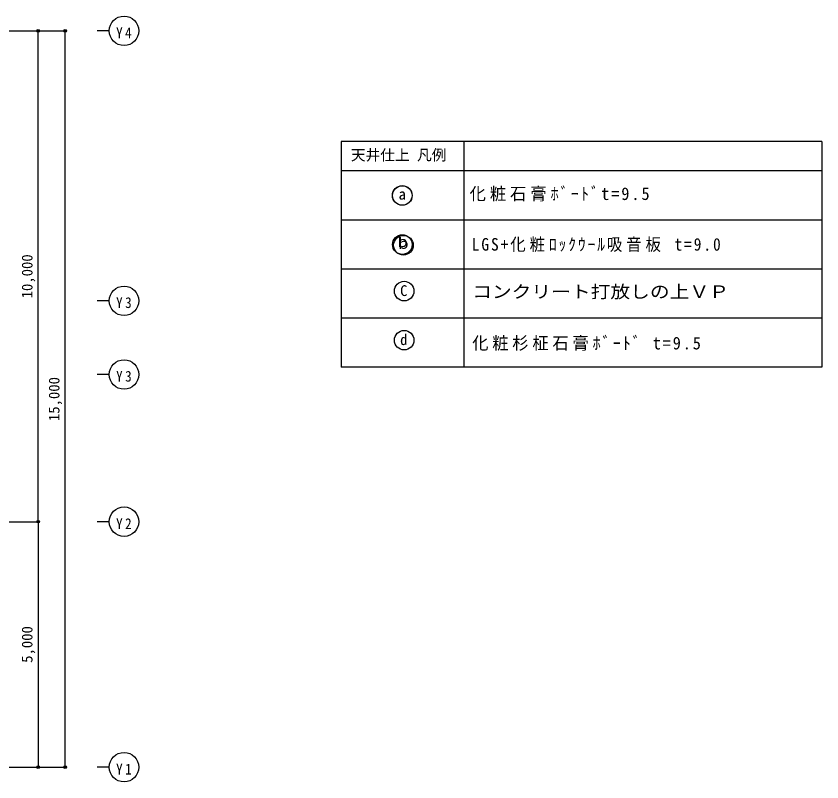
# Model space of a CAD drawing. Units: millimetres at full size, sheet at 1:100. Extents: x -22023 to 27015, y -14214 to 15186.
# Drawn here: x 10593 to 27015, y -7364 to 8236 of the extents above; entities that cross this region are included whole.
import ezdxf
from ezdxf.enums import TextEntityAlignment as Align

# ---------------------------------------------------------------- set-up
doc = ezdxf.new("R2010")
doc.units = ezdxf.units.MM
doc.header["$LTSCALE"] = 100
doc.header["$PDMODE"] = 32
doc.header["$PDSIZE"] = 50
for name, color, linetype in [('5-6', 7, 'Continuous'), ('5-C', 7, 'Continuous'), ('C-0', 7, 'Continuous'), ('C-3', 3, 'Continuous'), ('C-6', 3, 'Continuous'), ('C-C', 3, 'Continuous'), ('C-E', 7, 'Continuous')]:
    doc.layers.add(name, color=color, linetype=linetype)
doc.styles.add('ＭＳ ゴシック', font='')
doc.styles.get('ＭＳ ゴシック').set_extended_font_data('MS Gothic')

msp = doc.modelspace()

# ---------------------------------------------------------------- linework, layer by layer
at = {"layer": '5-6'}
for p, q in [((8393.1, 7936.4), (11593.1, 7936.4)), ((11043.1, -2063.6), (11043.1, 7936.4)), ((11593.1, -7063.6), (11593.1, 7936.4)), ((8393.1, -2063.6), (11043.1, -2063.6)), ((11043.1, -2063.6), (11043.1, -7063.6)), ((8393.1, -7063.6), (11593.1, -7063.6))]:
    msp.add_line(p, q, dxfattribs=at)
at = {"layer": '5-6', "color": 4}
for p, q in [((12493.1, 7936.4), (12243.1, 7936.4)), ((12493.1, 2436.4), (12243.1, 2436.4)), ((12493.1, 936.4), (12243.1, 936.4)), ((12493.1, -2063.6), (12243.1, -2063.6)), ((12493.1, -7063.6), (12243.1, -7063.6))]:
    msp.add_line(p, q, dxfattribs=at)
for centre in [(12793.1, 7936.4), (12793.1, 2436.4), (12793.1, 936.4), (12793.1, -2063.6), (12793.1, -7063.6)]:
    msp.add_circle(centre, 300, dxfattribs=at)
at = {"layer": '5-6'}
for p in [(11043.1, 7936.4), (11593.1, 7936.4), (11043.1, -2063.6), (11043.1, -7063.6), (11593.1, -7063.6)]:
    msp.add_point(p, dxfattribs=at)
at = {"layer": '5-C', "color": 3}
msp.add_circle((18462.8, 4584.5), 200, dxfattribs=at)
at = {"layer": 'C-0'}
for p, q in [((27014.8, 5681.8), (17214.8, 5681.8)), ((17214.8, 5681.8), (17214.8, 1081.8)), ((19714.8, 5681.8), (19714.8, 1081.8)), ((27014.8, 5681.8), (27014.8, 1081.8)), ((27014.8, 5081.8), (17214.8, 5081.8)), ((27014.8, 4081.8), (17214.8, 4081.8)), ((27014.8, 3081.8), (17214.8, 3081.8)), ((27014.8, 2081.8), (17214.8, 2081.8)), ((27014.8, 1081.8), (17214.8, 1081.8))]:
    msp.add_line(p, q, dxfattribs=at)
at = {"layer": 'C-0', "color": 3}
for centre in [(18464.8, 4581.8), (18464.8, 3581.8)]:
    msp.add_circle(centre, 200, dxfattribs=at)
at = {"layer": 'C-C'}
for centre in [(18487.7, 3569), (18501.6, 2634.7), (18501.6, 1634.7)]:
    msp.add_circle(centre, 200, dxfattribs=at)

# ---------------------------------------------------------------- texts
at = {"layer": '5-6', "color": 3, "style": 'ＭＳ ゴシック'}
for s, p in [('10,000', (10993.1, 2486.4)), ('15,000', (11543.1, -13.6)), ('5,000', (10993.1, -4938.6))]:
    msp.add_text(s, height=219.9, rotation=90, dxfattribs=at).set_placement(p, align=Align.BOTTOM_LEFT)
at = {"layer": '5-6', "color": 3, "char_height": 219.9, "attachment_point": 7, "style": 'ＭＳ ゴシック'}
for s, insert in [('\\T1.36;\\W0.9;Y4', (12630.6, 7786.4)), ('\\T1.36;\\W0.9;Y3', (12630.6, 2286.4)), ('\\T1.36;\\W0.9;Y3', (12630.6, 786.4)), ('\\T1.36;\\W0.9;Y2', (12630.6, -2213.6)), ('\\T1.36;\\W0.9;Y1', (12630.6, -7213.6))]:
    msp.add_mtext(s, dxfattribs=dict(at, insert=insert))
at = {"layer": '5-C', "style": 'ＭＳ ゴシック'}
msp.add_text('a', height=219.9, dxfattribs=at).set_placement((18387.8, 4434.5), align=Align.BOTTOM_LEFT)
at = {"layer": 'C-0', "style": 'ＭＳ ゴシック'}
for s, p in [('a', (18389.8, 4431.8)), ('ｂ', (18319.4, 3465.7))]:
    msp.add_text(s, height=219.9, dxfattribs=at).set_placement(p, align=Align.BOTTOM_LEFT)
at = {"layer": 'C-3', "insert": (19835.4, 4461.7), "char_height": 256.6, "attachment_point": 7, "style": 'ＭＳ ゴシック'}
msp.add_mtext('\\T1.24;\\W0.95;化粧石膏ﾎﾞｰﾄﾞt=9.5', dxfattribs=at)
at = {"layer": 'C-6', "style": 'ＭＳ ゴシック', "width": 1.15}
msp.add_text('コンクリート打放しの上ＶＰ\u3000', height=256.6, dxfattribs=at).set_placement((19887.2, 2417.6), align=Align.BOTTOM_LEFT)
at = {"layer": 'C-6', "char_height": 256.6, "attachment_point": 7, "style": 'ＭＳ ゴシック'}
for s, insert in [('\\T1.25;\\W0.9;LGS+化粧ﾛｯｸｳｰﾙ吸音板\\~t=9.0', (19878.4, 3429.5)), ('\\T1.23;\\W0.95;化粧杉柾石膏ﾎﾞｰﾄﾞ\\~t=9.5', (19887.2, 1417.6))]:
    msp.add_mtext(s, dxfattribs=dict(at, insert=insert))
at = {"layer": 'C-C', "color": 7, "style": 'ＭＳ ゴシック'}
for s, p in [('ｂ', (18337.2, 3429.5)), ('C', (18419, 2468.7)), ('d', (18419, 1468.7))]:
    msp.add_text(s, height=219.9, dxfattribs=at).set_placement(p, align=Align.BOTTOM_LEFT)
at = {"layer": 'C-E', "style": 'ＭＳ ゴシック'}
msp.add_text('天井仕上 凡例', height=219.9, dxfattribs=at).set_placement((17414.8, 5231.8), align=Align.BOTTOM_LEFT)

doc.saveas('drawing.dxf')
